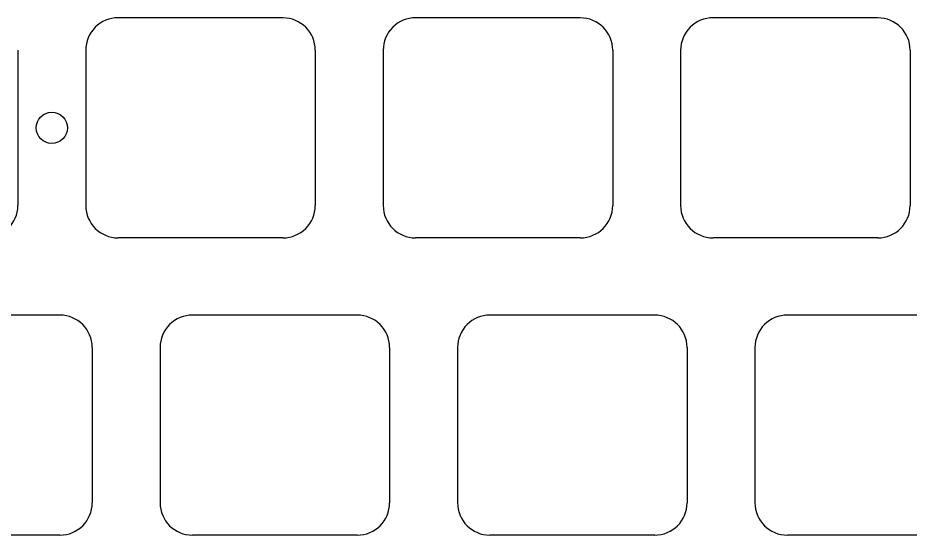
# Model space of a CAD drawing. Header units: millimetres. Extents: x -11 to 340, y -118 to 18.
# Drawn here: x 169.3 to 226.4, y -69 to -35.8 of the extents above; entities that cross this region are included whole.
import ezdxf

# ---------------------------------------------------------------- set-up
doc = ezdxf.new("R2010")
doc.units = ezdxf.units.MM
doc.header["$MEASUREMENT"] = 0
doc.layers.add('BLACK', color=7, linetype='CONTINUOUS')

msp = doc.modelspace()

# ---------------------------------------------------------------- linework, layer by layer
at = {"layer": 'BLACK', "linetype": 'Continuous'}
for p, q in [((175.700001, -35.812502), (175.700001, -35.8125)), ((186.25, -35.8125), (175.700001, -35.8125)), ((194.750001, -35.812502), (194.750001, -35.8125)), ((205.3, -35.8125), (194.750001, -35.8125)), ((213.800001, -35.812502), (213.800001, -35.8125)), ((224.35, -35.8125), (213.800001, -35.8125)), ((169.275001, -37.8875), (169.275001, -47.8375)), ((173.625001, -37.8875), (173.625001, -47.8375)), ((188.325001, -37.8875), (188.325001, -47.8375)), ((192.675001, -37.8875), (192.675001, -47.8375)), ((207.375001, -37.8875), (207.375001, -47.8375)), ((211.725001, -37.8875), (211.725001, -47.8375)), ((226.425001, -37.8875), (226.425001, -47.8375)), ((186.250001, -49.9125), (175.7, -49.9125)), ((186.250001, -49.912501), (186.250001, -49.9125)), ((205.300001, -49.9125), (194.75, -49.9125)), ((205.300001, -49.912501), (205.300001, -49.9125)), ((224.350001, -49.9125), (213.8, -49.9125)), ((224.350001, -49.912501), (224.350001, -49.9125)), ((171.9625, -54.8625), (161.412501, -54.8625)), ((180.462501, -54.862502), (180.462501, -54.8625)), ((191.0125, -54.8625), (180.462501, -54.8625)), ((199.512501, -54.862502), (199.512501, -54.8625)), ((210.0625, -54.8625), (199.512501, -54.8625)), ((218.562501, -54.862502), (218.562501, -54.8625)), ((229.1125, -54.8625), (218.562501, -54.8625)), ((174.037501, -56.9375), (174.037501, -66.8875)), ((178.387501, -56.9375), (178.387501, -66.8875)), ((193.087501, -56.9375), (193.087501, -66.8875)), ((197.437501, -56.9375), (197.437501, -66.8875)), ((212.137501, -56.9375), (212.137501, -66.8875)), ((216.487501, -56.9375), (216.487501, -66.8875)), ((171.962501, -68.9625), (161.4125, -68.9625)), ((171.962501, -68.962501), (171.962501, -68.9625)), ((191.012501, -68.9625), (180.4625, -68.9625)), ((191.012501, -68.962501), (191.012501, -68.9625)), ((210.062501, -68.9625), (199.5125, -68.9625)), ((210.062501, -68.962501), (210.062501, -68.9625)), ((229.112501, -68.9625), (218.5625, -68.9625))]:
    msp.add_line(p, q, dxfattribs=at)
at = {"layer": 'BLACK'}
msp.add_circle((171.45, -42.8625), 1, dxfattribs=at)
for centre, radius, start, end in [((175.7, -37.8875), 2.074999, 89.9999724, 180), ((186.25, -37.8875), 2.075, 0, 90), ((194.75, -37.8875), 2.074999, 89.9999724, 180), ((205.3, -37.8875), 2.075, 0, 90), ((213.8, -37.8875), 2.074999, 89.9999724, 180), ((224.35, -37.8875), 2.075, 0, 90), ((167.2, -47.8375), 2.075001, 270.0000276, 0), ((175.7, -47.8375), 2.075, 180, 270), ((186.25, -47.8375), 2.075001, 270.0000276, 0), ((194.75, -47.8375), 2.075, 180, 270), ((205.3, -47.8375), 2.075001, 270.0000276, 0), ((213.8, -47.8375), 2.075, 180, 270), ((224.35, -47.8375), 2.075001, 270.0000276, 0), ((171.9625, -56.9375), 2.075, 0, 90), ((180.4625, -56.9375), 2.074999, 89.9999724, 180), ((191.0125, -56.9375), 2.075, 0, 90), ((199.5125, -56.9375), 2.074999, 89.9999724, 180), ((210.0625, -56.9375), 2.075, 0, 90), ((218.5625, -56.9375), 2.074999, 89.9999724, 180), ((171.9625, -66.8875), 2.075001, 270.0000276, 0), ((180.4625, -66.8875), 2.075, 180, 270), ((191.0125, -66.8875), 2.075001, 270.0000276, 0), ((199.5125, -66.8875), 2.075, 180, 270), ((210.0625, -66.8875), 2.075001, 270.0000276, 0), ((218.5625, -66.8875), 2.075, 180, 270)]:
    msp.add_arc(centre, radius, start, end, dxfattribs=at)

doc.saveas('drawing.dxf')
